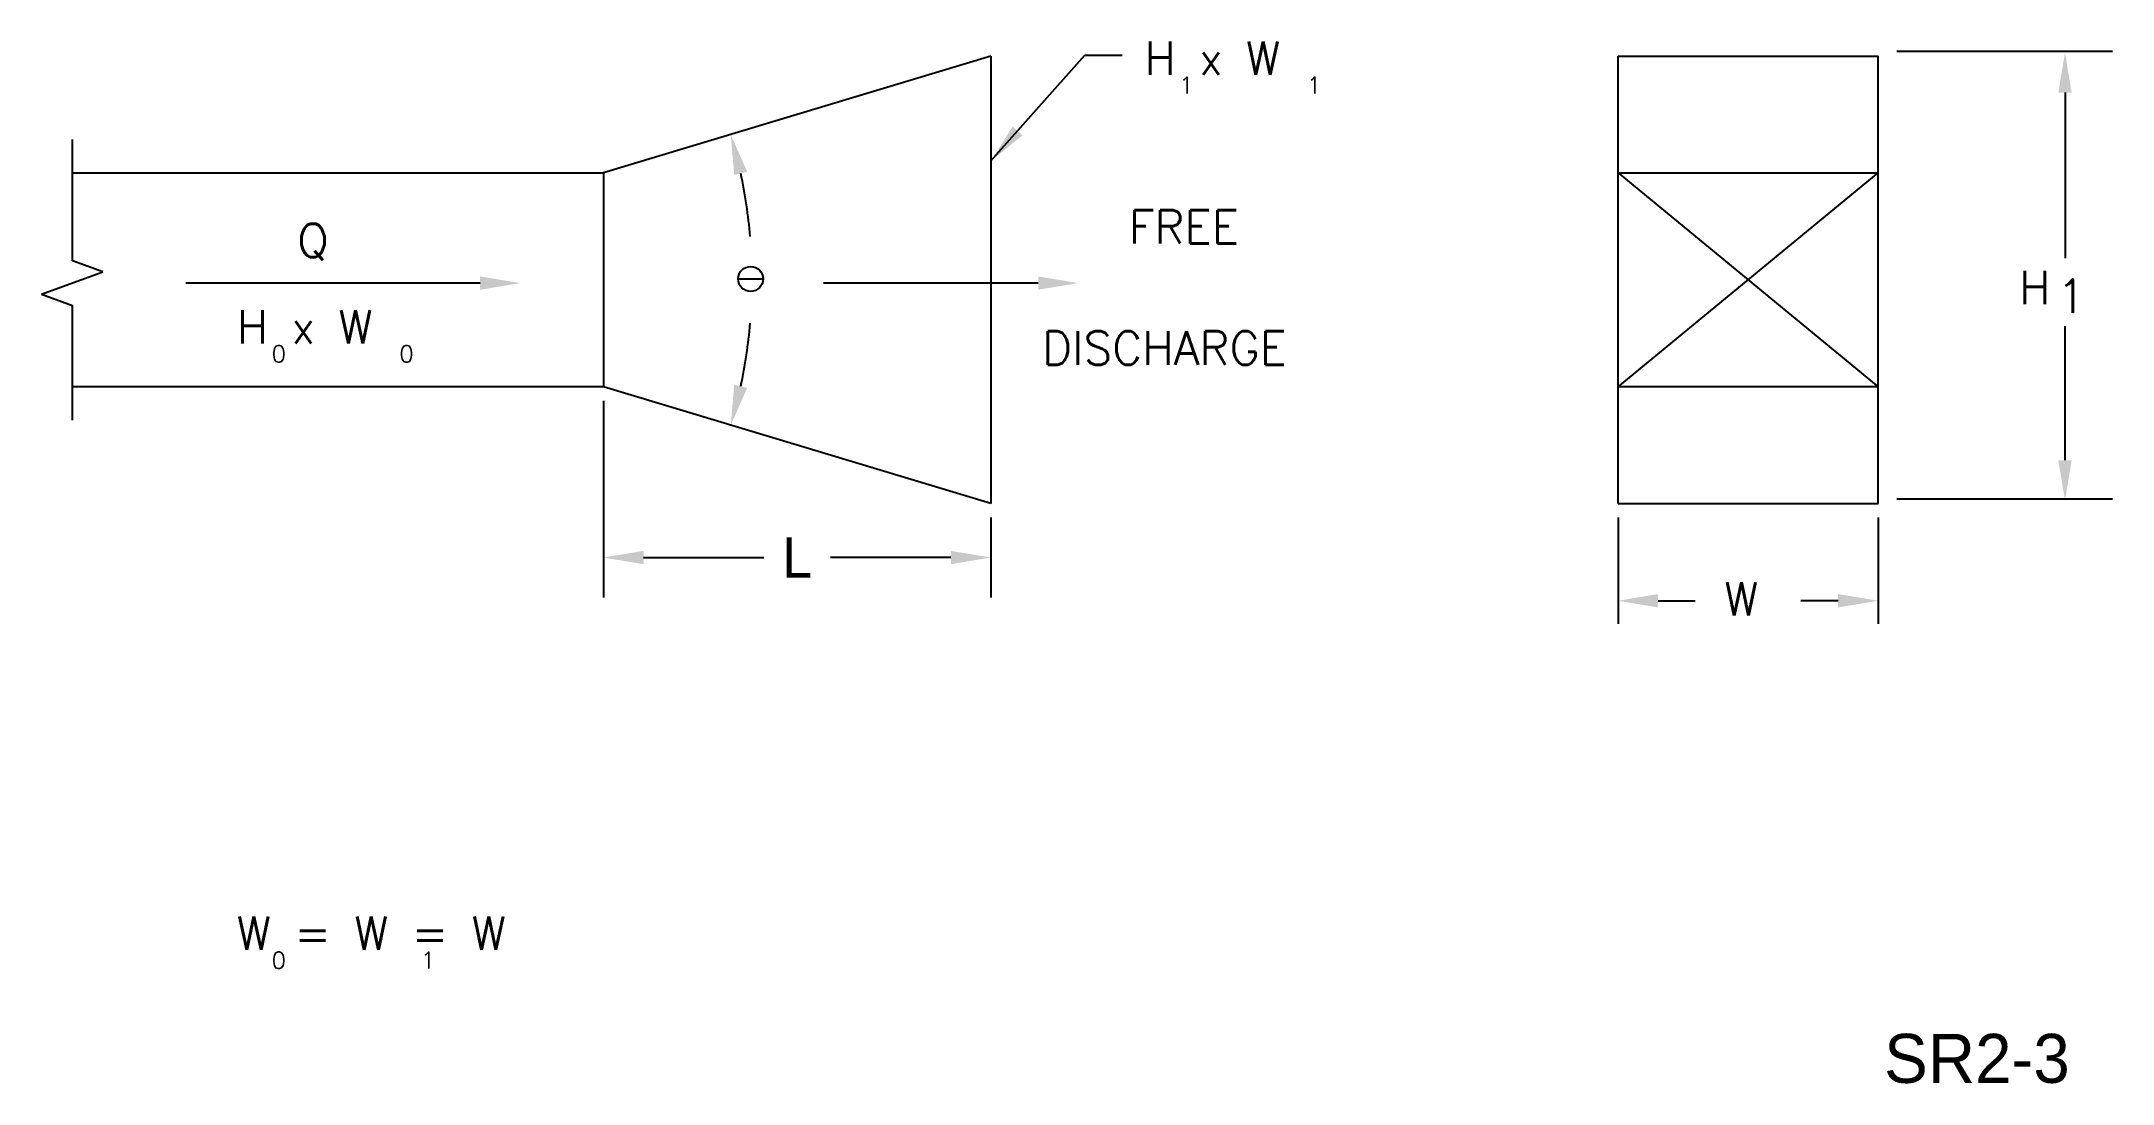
# Model space of a CAD drawing. Extents: x 1.11 to 10.41, y 1.57 to 6.25.
import ezdxf
from ezdxf.enums import TextEntityAlignment as Align

# ---------------------------------------------------------------- set-up
doc = ezdxf.new("R2010")
doc.units = 0
doc.header["$MEASUREMENT"] = 0
doc.layers.get('0').update_dxf_attribs({"linetype": 'CONTINUOUS'})
doc.layers.get('Defpoints').update_dxf_attribs({"linetype": 'CONTINUOUS'})
doc.layers.add('NUMBER', color=7, linetype='CONTINUOUS')
doc.styles.add('ROMANS', font='romans', dxfattribs={"height": 0.15})
doc.dimstyles.get("Standard").update_dxf_attribs({"dimtxt": 0.18, "dimasz": 0.18, "dimexe": 0.18, "dimexo": 0.0625, "dimgap": 0.09, "dimtad": 0, "dimtih": 1, "dimtoh": 1, "dimdec": 4, "dimzin": 0, "dimdsep": 46, "dimtxsty": 'Standard', "dimcen": 0.09, "dimadec": 0, "dimazin": 0, "dimtfac": 1, "dimtdec": 4, "dimtofl": 0, "dimtmove": 0, "dimatfit": 3, "dimfxl": 0, "dimtolj": 1, "dimtzin": 0, "dimarcsym": 0})

# ---------------------------------------------------------------- blocks, each defined once
blk = doc.blocks.new('*D2')
at = {"layer": 'Defpoints', "color": 0}
for p in [(3.6355, 4.7013), (5.3758, 4.1773), (5.3758, 3.9348)]:
    blk.add_point(p, dxfattribs=at)
at = {"layer": 'NUMBER', "color": 0, "lineweight": -2}
for p, q in [((3.6355, 4.6388), (3.6355, 3.7548)), ((5.3758, 4.1148), (5.3758, 3.7548)), ((3.8155, 3.9348), (4.3557, 3.9348)), ((5.1958, 3.9348), (4.6557, 3.9348))]:
    blk.add_line(p, q, dxfattribs=at)
at = {"layer": 'NUMBER', "color": 0}
for points in [[(3.8155, 3.9648), (3.8155, 3.9048), (3.6355, 3.9348)], [(5.1958, 3.9648), (5.1958, 3.9048), (5.3758, 3.9348)]]:
    blk.add_solid(points, dxfattribs=at)
at = {"layer": 'NUMBER', "color": 0, "insert": (4.5057, 3.9348), "char_height": 0.18, "attachment_point": 5}
blk.add_mtext('\\A1;L', dxfattribs=at)

msp = doc.modelspace()

# ---------------------------------------------------------------- linework, layer by layer
for p, q in [((5.37579, 6.18588), (3.63554, 5.66191)), ((5.37579, 6.18588), (5.37579, 4.17732)), ((8.19176, 4.17732), (8.19176, 6.18588)), ((8.19176, 6.18588), (9.35988, 6.18588)), ((9.35988, 4.17732), (9.35988, 6.18588)), ((9.44357, 6.20762), (10.0772, 6.20762)), ((10.0772, 6.20762), (10.41282, 6.20762)), ((10.19916, 6.02202), (10.19916, 5.2784)), ((1.25163, 5.26705), (1.25163, 5.81191)), ((1.25163, 5.66191), (3.63554, 5.66191)), ((3.63554, 5.66191), (3.63554, 4.70129)), ((8.19176, 4.70129), (9.35988, 5.66191)), ((8.19176, 5.66191), (9.35988, 4.70129)), ((8.19176, 5.66191), (9.35988, 5.66191)), ((1.11148, 5.11705), (1.38778, 5.21705)), ((1.38778, 5.21705), (1.25163, 5.26705)), ((1.11148, 5.11705), (1.25163, 5.06705)), ((3.08132, 5.16705), (1.75946, 5.16705)), ((4.24042, 5.18568), (4.35226, 5.18568)), ((5.58788, 5.16705), (4.6236, 5.16705)), ((1.25163, 4.55129), (1.25163, 5.06705)), ((10.19916, 4.37178), (10.19916, 4.97415)), ((3.63554, 4.70129), (1.25163, 4.70129)), ((5.37579, 4.17732), (3.63554, 4.70129)), ((9.35988, 4.70129), (8.19176, 4.70129)), ((9.44357, 4.19906), (10.0772, 4.19906)), ((10.0772, 4.19906), (10.41282, 4.19906)), ((8.19176, 4.17732), (9.35988, 4.17732))]:
    msp.add_line(p, q)
at = {"color": 0, "linetype": 'ByBlock'}
for p, q in [((8.19176, 4.11482), (8.19176, 3.6376)), ((9.35988, 4.11482), (9.35988, 3.6376)), ((8.37176, 3.74068), (8.53868, 3.74068)), ((9.17988, 3.74068), (9.01296, 3.74068))]:
    msp.add_line(p, q, dxfattribs=at)
msp.add_circle((4.29634, 5.18568), 0.05592)
for start, end in [(4.927539, 12.197535), (347.802465, 355.072461)]:
    msp.add_arc((2.04031, 5.1816), 2.26277, start, end, dxfattribs=at)
for points in [[(10.16916, 6.02202), (10.22916, 6.02202), (10.19916, 6.20202)], [(3.08132, 5.19705), (3.08132, 5.13705), (3.26132, 5.16705)], [(5.58788, 5.19705), (5.58788, 5.13705), (5.76788, 5.16705)], [(10.22916, 4.37178), (10.16916, 4.37178), (10.19916, 4.19178)]]:
    msp.add_solid(points)
for points in [[(4.22295, 5.65219), (4.28104, 5.66719), (4.207, 5.83397)], [(4.22295, 4.71102), (4.28104, 4.69602), (4.207, 4.52923)], [(8.37176, 3.71068), (8.37176, 3.77068), (8.19176, 3.74068)], [(9.17988, 3.71068), (9.17988, 3.77068), (9.35988, 3.74068)]]:
    msp.add_solid(points, dxfattribs=at)

# ---------------------------------------------------------------- texts
at = {"style": 'ROMANS'}
for s, height, p in [('H x W', 0.15, (6.06459, 6.10201)), ('1', 0.075, (6.22113, 6.01783)), ('1', 0.075, (6.79523, 6.01783)), ('Q', 0.15, (2.26008, 5.28349)), ('H', 0.15, (9.99301, 5.07235)), ('1', 0.15, (10.16318, 5.03326)), ('H x W', 0.15, (1.98872, 4.89598)), ('0', 0.075, (2.14526, 4.8118)), ('0', 0.075, (2.71936, 4.8118)), ('W', 0.15, (8.66854, 3.67414)), ('W = W = W', 0.15, (1.98872, 2.17317)), ('0', 0.075, (2.14526, 2.08898)), ('1', 0.075, (2.81569, 2.08898))]:
    msp.add_text(s, height=height, dxfattribs=at).set_placement(p)
msp.add_text('FREE', height=0.15, dxfattribs=at).set_placement((6.24213, 5.29952), align=Align.BOTTOM_CENTER)
msp.add_text('DISCHARGE', height=0.15, dxfattribs=at).set_placement((5.60523, 4.95048), align=Align.TOP_LEFT)
at = {"layer": 'NUMBER'}
msp.add_text('SR2-3', height=0.22, dxfattribs=at).set_placement((9.38677, 1.57609))

# ---------------------------------------------------------------- dimensions: what is measured, and where the dimension line sits
dim = msp.add_linear_dim(base=(5.37579, 3.93478), p1=(3.63554, 4.70129), p2=(5.37579, 4.17732), text='L', dimstyle='Standard', override={"dimtmove": 2}, dxfattribs=at)
dim.commit()
dim.dimension.update_dxf_attribs({"geometry": '*D2', "text_midpoint": (4.50566, 3.93478)})

# ---------------------------------------------------------------- leaders
msp.add_leader([(5.37579, 5.71534), (5.79664, 6.19025), (5.96542, 6.19025)], dimstyle='Standard', override={"dimgap": 0.09, "dimtad": 0, "dimtmove": 2}, dxfattribs=at)

doc.saveas('drawing.dxf')
